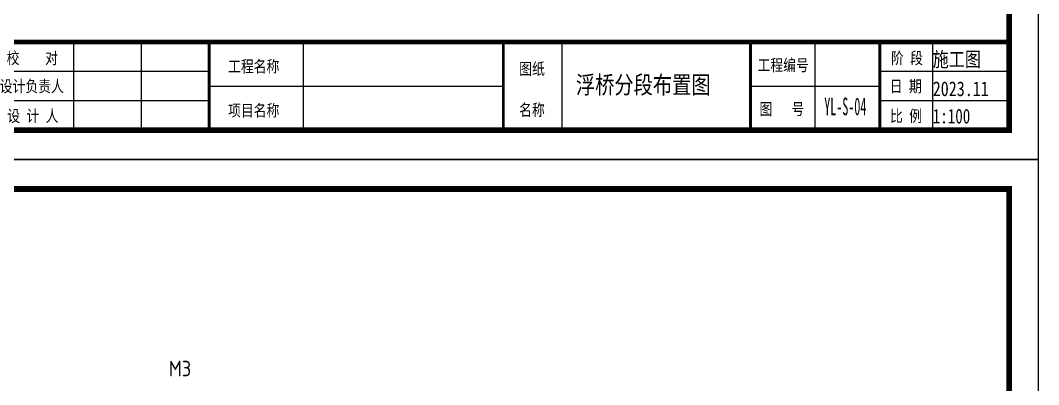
# Model space of a CAD drawing. Extents: x -259369 to -50372, y -155978 to 198088.
# Drawn here: x -152975 to -107259, y -9226 to 7154 of the extents above; entities that cross this region are included whole.
import ezdxf

# ---------------------------------------------------------------- set-up
doc = ezdxf.new("R2010")
doc.units = 0
doc.header["$LTSCALE"] = 1000
doc.header["$MEASUREMENT"] = 0
doc.layers.add('PUB_TEXT', color=7, linetype='Continuous')
doc.styles.add('-宋体', font='', dxfattribs={"width": 0.8})
doc.styles.add('_TCH_DIM', font='SIMPLEX.shx', dxfattribs={"bigfont": 'hztxt.shx'})
doc.styles.get("Standard").update_dxf_attribs({"font": 'gbenor.shx', "bigfont": 'gbcbig.shx'})
doc.styles.add('图框', font='')
doc.styles.add('黑体', font='simhei.ttf', dxfattribs={"width": 0.8})
doc.styles.get('-宋体').set_extended_font_data('SimSun')
doc.styles.get('图框').set_extended_font_data('SimSun')

# ---------------------------------------------------------------- blocks, each defined once
blk = doc.blocks.new('$TITLEBLK$00000187')
for p, q in [((-159, 0), (-159, 15)), ((-147.5, 0), (-147.5, 15)), ((-120, 0), (-120, 15)), ((-76, 0), (-76, 15)), ((-33, 0), (-33, 15)), ((-13, 0), (-13, 15)), ((0, 0), (0, 15)), ((-136, 10), (-210, 10)), ((0, 10), (-22, 10)), ((-136, 7.5), (-86, 7.5)), ((-44, 7.5), (-22, 7.5)), ((-136, 5), (-210, 5)), ((0, 5), (-22, 5))]:
    blk.add_line(p, q)
for points, const_width in [([(-297.54, 0), (-297.54, 15), (0, 15)], 0.8), ([(-136, 0), (-136, 15)], 0.5), ([(-86, 0), (-86, 15)], 0.5), ([(-44, 0), (-44, 15)], 0.5), ([(-22, 0), (-22, 15)], 0.5)]:
    blk.add_lwpolyline(points, dxfattribs=dict(const_width=const_width))
at = {"style": '图框', "width": 0.8}
for s, p in [('校    对', (-170.43, 11.27)), ('工程名称', (-132.8, 9.86)), ('工程编号', (-42.79, 10.08)), ('阶 段', (-20.12, 11.27)), ('图纸', (-83.31, 9.46)), ('设计负责人', (-171.62, 6.48)), ('日 期', (-20.31, 6.48)), ('设 计 人', (-170.33, 1.42)), ('项目名称', (-132.8, 2.36)), ('名称', (-83.31, 2.46)), ('图   号', (-42.46, 2.6)), ('比 例', (-20.27, 1.42))]:
    blk.add_text(s, height=2, dxfattribs=at).set_placement(p)
for tag, p in [('审定人', (-193.68, 10.95)), ('校对', (-155.51, 10.92)), ('审核人', (-193.68, 6.03)), ('设计负责人', (-158.64, 6.23)), ('项目负责人', (-195.69, 1.11)), ('设计人', (-156.48, 1.18))]:
    blk.add_attdef(tag, p, '', height=3)
for tag, p, height, style, width in [('工程名称', (-115.66, 9.53), 3, '-宋体', 0.8), ('阶段', (-12.96, 10.81), 2.5, '黑体', 0.8), ('图名', (-73.67, 6.22), 3, '-宋体', 0.8), ('日期', (-12.96, 5.8), 2.5, '黑体', 0.8), ('项目名称', (-115.65, 1.97), 3, '-宋体', 0.8), ('图号', (-31.44, 2.55), 3, '_TCH_DIM', 0.7), ('比例', (-12.96, 1.14), 2.5, '黑体', 0.8)]:
    blk.add_attdef(tag, p, '', height=height, dxfattribs=dict(style=style, width=width))
blk = doc.blocks.new('rgthtyjyuk')
blk.add_lwpolyline([(0, 0), (420, 0), (420, 297), (0, 297)], close=True)
at = {"const_width": 1}
blk.add_lwpolyline([(25, 5), (415, 5), (415, 292), (25, 292)], close=True, dxfattribs=at)
at = {"const_width": 0.8}
blk.add_lwpolyline([(415, 20), (25, 20)], dxfattribs=at)

msp = doc.modelspace()

# ---------------------------------------------------------------- block references
at = {"xscale": 264.0947391546124, "yscale": 264.0947391546124, "zscale": 264.0947391546124}
for p in [(-218178.93, 894.34), (-218178.93, -77541.8)]:
    msp.add_blockref('rgthtyjyuk', p, dxfattribs=at)
ref = msp.add_blockref('$TITLEBLK$00000187', (-108579.61, 2214.82), dxfattribs=dict(xscale=264.0947391546124, yscale=264.0947391546124, zscale=264.0947391546124))
ref.add_attrib('图名', '浮桥分段布置图', (-128034.71, 3858.8), dxfattribs={"color": 3, "height": 792.284, "style": '-宋体', "width": 0.8})
ref.add_attrib('图号', 'YL-S-04', (-116881.92, 2887.44), dxfattribs={"color": 3, "height": 792.284, "style": '黑体', "width": 0.5})
ref.add_attrib('日期', '2023.11', (-112012.84, 3747.56), dxfattribs={"color": 3, "height": 660.237, "style": '黑体', "width": 0.8})
ref.add_attrib('阶段', '施工图', (-112012.84, 5070.04), dxfattribs={"color": 3, "height": 660.237, "style": '黑体', "width": 0.8})
ref.add_attrib('比例', '1:100', (-112012.84, 2517.12), dxfattribs={"color": 3, "height": 660.237, "style": '黑体', "width": 0.75})

# ---------------------------------------------------------------- texts
at = {"layer": 'PUB_TEXT'}
msp.add_text('M3', height=700, dxfattribs=at).set_placement((-146308.36, -8851.52))

doc.saveas('drawing.dxf')
